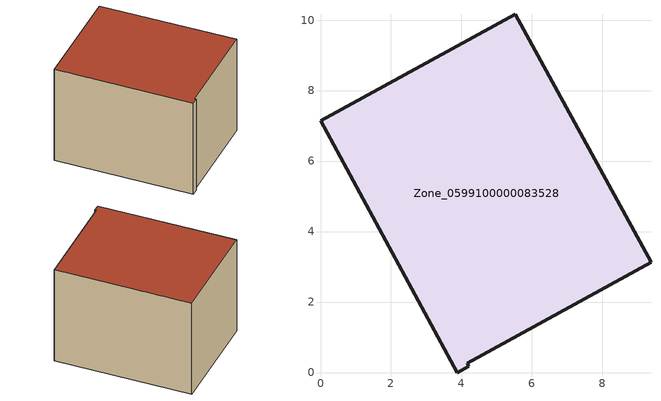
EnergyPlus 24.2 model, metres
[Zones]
Zone_0599100000083528
 floor ground (C_G): 9.38,3.12 4.16,0.26 4.21,0.18 3.88,0 0,7.14 5.53,10.16 z0
 wall outside (C_F): 9.38,3.12 5.53,10.16 0,7.14 3.88,0 4.21,0.18 4.16,0.26 9.38,3.12 z0:6.03
 roof outside (C_R): 4.16,0.26 9.38,3.12 5.53,10.16 0,7.14 3.88,0 4.21,0.18 z6.03
[BUILDING]
Pand.0599100000083528: North Axis=0; Terrain=City; Loads Convergence Tolerance Value=0.04; Temperature Convergence Tolerance Value=0.4; Solar Distribution=FullExterior; Maximum Number of Warmup Days=25; Minimum Number of Warmup Days=1
[Site:Location]
Rotterdam.The.Hague.AP_ZH_NLD Design_Conditions: Latitude=51.96; Longitude=4.45; Time Zone=1; Elevation=-4.5
[SITE:GROUNDTEMPERATURE:BUILDINGSURFACE]
18, 18, 18, 18, 18, 18, 18, 18, 18, 18, 18, 18
[MATERIAL] Thermal Absorptance=0.9; Solar Absorptance=0.7; Visible Absorptance=0.7
Name | Roughness | Thickness | Conductivity | Density | Specific Heat
G.TC.1946-1964 | MediumSmooth | 0.15 | 1 | 540 | 1210
F.TC.1946-1964 | Rough | 0.3 | 0.857143 | 1920 | 840
R.TC.1946-1964 | MediumRough | 0.2 | 0.235294 | 1500 | 1000
[CONSTRUCTION]
C_G: G.TC.1946-1964
C_F: F.TC.1946-1964
C_R: R.TC.1946-1964
[ZONE]
Zone_0599100000083528: Type=1; Multiplier=1; Ceiling Height=Autocalculate; Volume=Autocalculate; Floor Area=autocalculate; Part of Total Floor Area=Yes
[ZONEINFILTRATION:DESIGNFLOWRATE]
Infil_Zone_0599100000083528: Zone or ZoneList or Space or SpaceList=Zone_0599100000083528; Schedule=AlwaysOn; Design Flow Rate Calculation Method=Flow/Area; Flow Rate per Floor Area=0.003; Constant Term Coefficient=1; Temperature Term Coefficient=0; Velocity Term Coefficient=0; Velocity Squared Term Coefficient=0
[HVACTEMPLATE:ZONE:IDEALLOADSAIRSYSTEM]
Zone_0599100000083528: Maximum Heating Supply Air Temperature=50; Minimum Cooling Supply Air Temperature=13; Maximum Heating Supply Air Humidity Ratio=0.0156; Minimum Cooling Supply Air Humidity Ratio=0.0077; Heating Limit=NoLimit; Cooling Limit=NoLimit; Dehumidification Control Type=ConstantSensibleHeatRatio; Cooling Sensible Heat Ratio=0.7; Dehumidification Setpoint=60; Humidification Control Type=None; Humidification Setpoint=30; Outdoor Air Method=None; Outdoor Air Flow Rate per Person=0.00944; Outdoor Air Flow Rate per Zone Floor Area=0; Outdoor Air Flow Rate per Zone=0; Demand Controlled Ventilation Type=None; Outdoor Air Economizer Type=NoEconomizer; Heat Recovery Type=None; Sensible Heat Recovery Effectiveness=0.7; Latent Heat Recovery Effectiveness=0.65
[ZONECONTROL:THERMOSTAT]
ThermostatControl_Zone_0599100000083528: Zone or ZoneList=Zone_0599100000083528; Control Type Schedule=DualSetpointControlType; Control 1=Thermostat_Zone_0599100000083528; Temperature Difference Between Cutout And Setpoint=0
[THERMOSTATSETPOINT:DUALSETPOINT]
Thermostat_Zone_0599100000083528: Heating Setpoint Temperature Schedule=HeatingSetpoint_Zone_0599100000083528; Cooling Setpoint Temperature Schedule=CoolingSetpoint_Zone_0599100000083528
[SCHEDULE:COMPACT]
HeatingSetpoint_Zone_0599100000083528: Through: 12/31, For: AllDays, Until: 24:00, 21
CoolingSetpoint_Zone_0599100000083528: Through: 12/31, For: AllDays, Until: 24:00, 24
DualSetpointControlType: Through: 12/31, For: AllDays, Until: 24:00, 4
AlwaysOn: Through: 12/31, For: AllDays, Until: 24:00, 1
